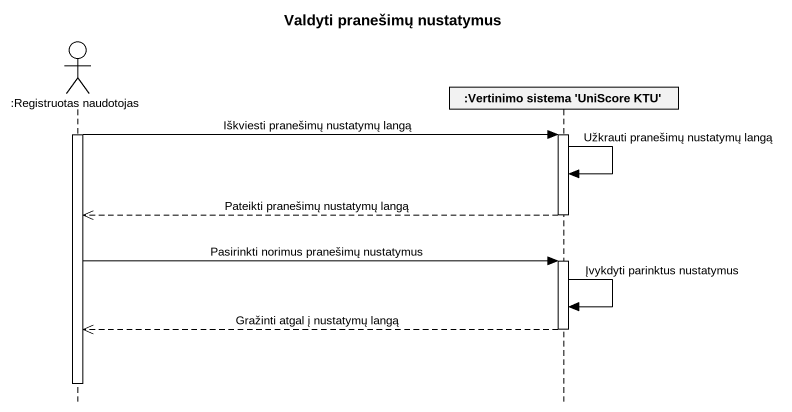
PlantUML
@startuml
title Valdyti pranešimų nustatymus
hide footbox
actor ":Registruotas naudotojas" as Registruotas_naudotojas
participant ":Vertinimo sistema 'UniScore KTU'" as Vertinimo_sistema_UniScore

activate Registruotas_naudotojas
Registruotas_naudotojas -> Vertinimo_sistema_UniScore : Iškviesti pranešimų nustatymų langą
activate Vertinimo_sistema_UniScore
Vertinimo_sistema_UniScore -> Vertinimo_sistema_UniScore : Užkrauti pranešimų nustatymų langą
Vertinimo_sistema_UniScore -->> Registruotas_naudotojas : Pateikti pranešimų nustatymų langą
deactivate Vertinimo_sistema_UniScore
Registruotas_naudotojas -> Vertinimo_sistema_UniScore : Pasirinkti norimus pranešimų nustatymus
activate Vertinimo_sistema_UniScore
Vertinimo_sistema_UniScore -> Vertinimo_sistema_UniScore : Įvykdyti parinktus nustatymus
Vertinimo_sistema_UniScore -->> Registruotas_naudotojas : Gražinti atgal į nustatymų langą
deactivate Vertinimo_sistema_UniScore
deactivate Registruotas_naudotojas
@enduml
